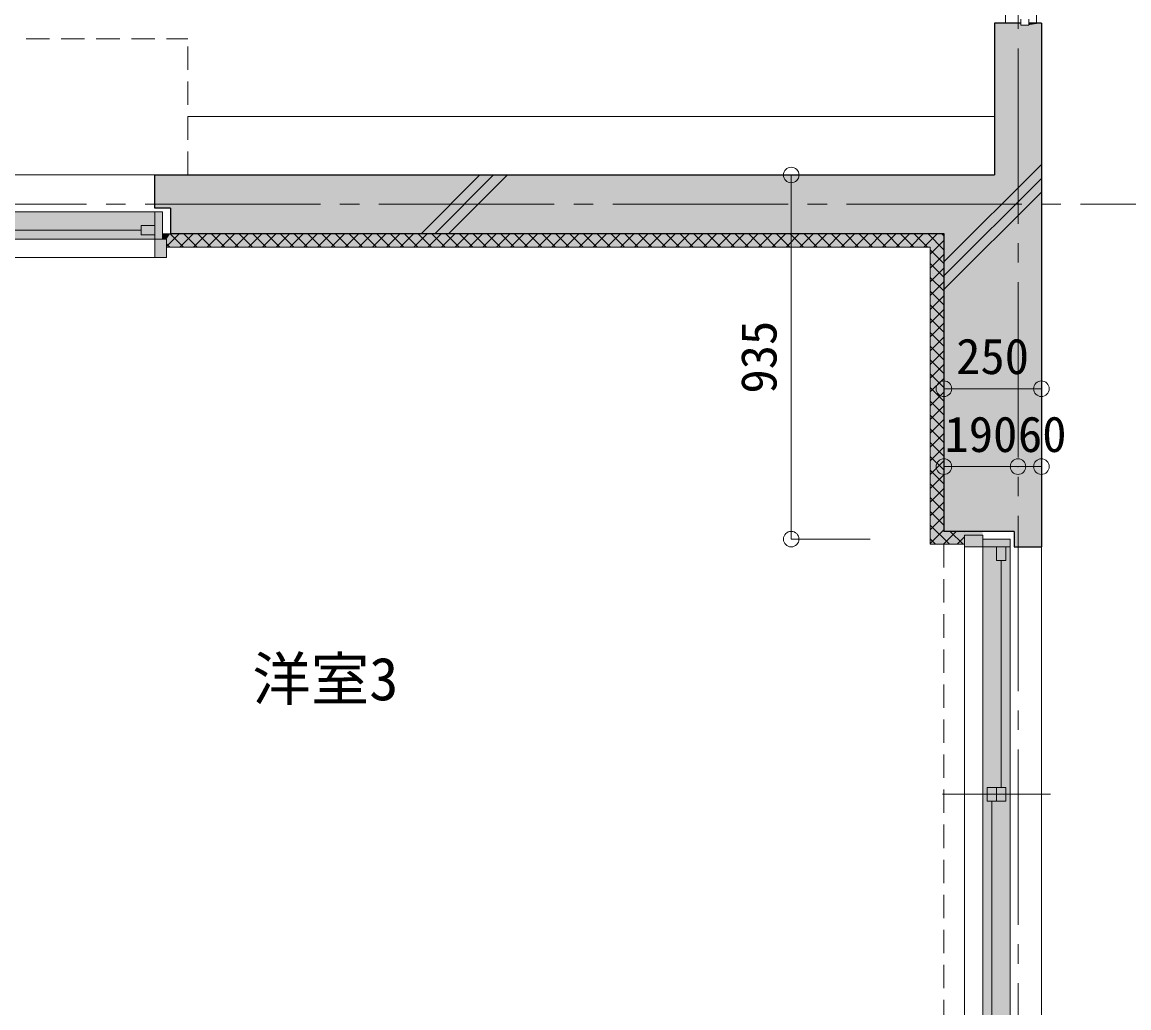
# Model space of a CAD drawing. Units: millimetres at full size, sheet at 1:50. Extents: x -9674 to 9699, y -6794 to 6791.
# Drawn here: x 3957 to 6797, y 1524 to 4055 of the extents above; entities that cross this region are included whole.
import ezdxf
from ezdxf.enums import TextEntityAlignment as Align

# ---------------------------------------------------------------- set-up
doc = ezdxf.new("R2010")
doc.units = ezdxf.units.MM
doc.header["$LTSCALE"] = 50
doc.header["$PDMODE"] = 32
doc.header["$PDSIZE"] = 40
doc.linetypes.add('CHAIN2', pattern=[12, 9, -1, 1, -1])
doc.linetypes.add('DASHED1', pattern=[1.8, 1.2, -0.6])
for name, color, linetype, lineweight in [('1-0_芯', 7, 'CHAIN2', 9), ('1-1_躯体', 2, 'Continuous', 25), ('1-3_建具', 3, 'Continuous', 18), ('1-6_ﾊﾞﾙｺﾆｰ・階段', 4, 'Continuous', 9), ('1-8_ハッチ', 4, 'Continuous', 9), ('1-A_文字', 7, 'Continuous', 9), ('1-B_寸法', 7, 'Continuous', 9), ('1-C_梁', 7, 'DASHED1', 9)]:
    doc.layers.add(name, color=color, linetype=linetype, lineweight=lineweight)
for name, color, linetype in [('4-0', 1, 'Continuous'), ('4-1', 2, 'Continuous'), ('4-F', 4, 'Continuous')]:
    doc.layers.add(name, color=color, linetype=linetype)
doc.styles.add('ＭＳ ゴシック', font='')
doc.styles.get('ＭＳ ゴシック').set_extended_font_data('MS Gothic')

msp = doc.modelspace()

# ---------------------------------------------------------------- linework, layer by layer
at = {"layer": '1-0_芯'}
for p, q in [((6512.5, 4587.68), (6512.5, -3842.32)), ((-8327.5, 3587.68), (8282.5, 3587.68))]:
    msp.add_line(p, q, dxfattribs=at)
at = {"layer": '1-1_躯体'}
for p, q in [((6520, 4052.68), (6452.5, 4052.68)), ((6452.5, 4052.68), (6452.5, 3662.68)), ((6572.5, 4052.68), (6540, 4052.68)), ((6572.5, 4052.68), (6572.5, 2707.66)), ((4297.5, 3577.68), (4297.5, 3662.68)), ((4297.5, 3662.68), (6452.5, 3662.68)), ((4337.5, 3577.68), (4297.5, 3577.68)), ((4337.5, 3577.68), (4337.5, 3512.68)), ((6502.5, 2747.66), (6322.5, 2747.66)), ((6502.5, 2747.66), (6502.5, 2707.66)), ((6502.5, 2707.66), (6572.5, 2707.66))]:
    msp.add_line(p, q, dxfattribs=at)
msp.add_lwpolyline([(4337.5, 3512.68), (6322.5, 3512.68), (6322.5, 2747.66)], dxfattribs=at)
at = {"layer": '1-3_建具', "color": 7, "lineweight": 9}
for p, q in [((6480, 4652.68), (6480, 4052.68)), ((6560, 4052.68), (6560, 4652.68)), ((6520, 4062.68), (6520, 4047.68)), ((6540, 4047.68), (6540, 4062.68)), ((6520, 4047.68), (6540, 4047.68)), ((4297.5, 3662.68), (3067.5, 3662.68)), ((3082.5, 3567.68), (4282.5, 3567.68)), ((4317.5, 3567.68), (4282.5, 3567.68)), ((4297.5, 3497.68), (4297.5, 3567.68)), ((4317.5, 3567.68), (4317.5, 3497.68)), ((3082.5, 3497.68), (4282.5, 3497.68)), ((4282.5, 3497.68), (4297.5, 3497.68)), ((4297.5, 3450.68), (3067.5, 3450.68)), ((6492.5, 2727.66), (6422.5, 2727.66)), ((6492.5, 2727.66), (6492.5, 2692.66)), ((6375.5, 1437.66), (6375.5, 2707.66)), ((6422.5, 2707.66), (6492.5, 2707.66)), ((6422.5, 2692.66), (6422.5, 2707.66)), ((6572.5, 1437.66), (6572.5, 2707.66)), ((6422.5, 2692.66), (6422.5, 1452.66)), ((6492.5, 2692.66), (6492.5, 1452.66)), ((6595.98, 2072.66), (6319.02, 2072.66))]:
    msp.add_line(p, q, dxfattribs=at)
at = {"layer": '1-3_建具', "color": 7, "linetype": 'DASHED1', "lineweight": 9}
for p in [(3067.5, 4012.68), (4382.5, 3662.68)]:
    msp.add_line(p, (4382.5, 4012.68), dxfattribs=at)
at = {"layer": '1-3_建具'}
for p, q in [((4262.5, 3508.68), (4262.5, 3532.68)), ((4262.5, 3532.68), (4297.5, 3532.68)), ((4262.5, 3508.68), (4262.5, 3532.68)), ((4262.5, 3532.68), (4297.5, 3532.68)), ((3700, 3520.68), (4262.5, 3520.68)), ((4262.5, 3508.68), (4297.5, 3508.68)), ((4262.5, 3508.68), (4297.5, 3508.68)), ((4327.5, 3497.68), (4297.5, 3497.68)), ((4297.5, 3450.68), (4297.5, 3497.68)), ((4327.5, 3450.68), (4327.5, 3497.68)), ((4327.5, 3450.68), (4297.5, 3450.68)), ((4327.5, 3450.68), (4327.5, 3451.72)), ((6375.5, 2737.66), (6376.53, 2737.66)), ((6375.5, 2737.66), (6422.5, 2737.66)), ((6422.5, 2737.66), (6422.5, 2707.66)), ((6457.5, 2672.66), (6457.5, 2707.66)), ((6481.5, 2672.66), (6481.5, 2707.66)), ((6481.5, 2672.66), (6457.5, 2672.66)), ((6469.5, 2090.16), (6469.5, 2672.66)), ((6433.5, 2090.16), (6433.5, 2055.16)), ((6433.5, 2090.16), (6481.5, 2090.16)), ((6457.5, 2090.16), (6457.5, 2055.16)), ((6481.5, 2090.16), (6481.5, 2055.16)), ((6433.5, 2055.16), (6481.5, 2055.16)), ((6445.5, 2055.16), (6445.5, 1472.66))]:
    msp.add_line(p, q, dxfattribs=at)
msp.add_lwpolyline([(6375.5, 2737.66), (6375.5, 2707.66), (6422.5, 2707.66)], dxfattribs=at)
at = {"layer": '1-6_ﾊﾞﾙｺﾆｰ・階段', "color": 7}
msp.add_line((4382.5, 3812.68), (6452.5, 3812.68), dxfattribs=at)
at = {"layer": '1-8_ハッチ'}
for p, q in [((6322.5, 3439.43), (6572.5, 3689.43)), ((4981.54, 3512.68), (5131.54, 3662.68)), ((5016.9, 3512.68), (5166.9, 3662.68)), ((5052.25, 3512.68), (5202.25, 3662.68)), ((6322.5, 3404.07), (6572.5, 3654.07)), ((6322.5, 3368.72), (6572.5, 3618.72)), ((4327.5, 3478.97), (4361.21, 3512.68)), ((4336.2, 3512.68), (4371.2, 3477.68)), ((4361.57, 3477.68), (4396.57, 3512.68)), ((4371.56, 3512.68), (4406.56, 3477.68)), ((4396.92, 3477.68), (4431.92, 3512.68)), ((4406.91, 3512.68), (4441.91, 3477.68)), ((4432.28, 3477.68), (4467.28, 3512.68)), ((4442.27, 3512.68), (4477.27, 3477.68)), ((4467.63, 3477.68), (4502.63, 3512.68)), ((4477.62, 3512.68), (4512.62, 3477.68)), ((4502.99, 3477.68), (4537.99, 3512.68)), ((4512.98, 3512.68), (4547.98, 3477.68)), ((4538.34, 3477.68), (4573.34, 3512.68)), ((4548.33, 3512.68), (4583.33, 3477.68)), ((4573.7, 3477.68), (4608.7, 3512.68)), ((4583.69, 3512.68), (4618.69, 3477.68)), ((4609.06, 3477.68), (4644.06, 3512.68)), ((4619.04, 3512.68), (4654.04, 3477.68)), ((4644.41, 3477.68), (4679.41, 3512.68)), ((4654.4, 3512.68), (4689.4, 3477.68)), ((4679.77, 3477.68), (4714.77, 3512.68)), ((4689.75, 3512.68), (4724.75, 3477.68)), ((4715.12, 3477.68), (4750.12, 3512.68)), ((4725.11, 3512.68), (4760.11, 3477.68)), ((4750.48, 3477.68), (4785.48, 3512.68)), ((4760.46, 3512.68), (4795.46, 3477.68)), ((4785.83, 3477.68), (4820.83, 3512.68)), ((4795.82, 3512.68), (4830.82, 3477.68)), ((4821.19, 3477.68), (4856.19, 3512.68)), ((4831.18, 3512.68), (4866.18, 3477.68)), ((4856.54, 3477.68), (4891.54, 3512.68)), ((4866.53, 3512.68), (4901.53, 3477.68)), ((4891.9, 3477.68), (4926.9, 3512.68)), ((4901.89, 3512.68), (4936.89, 3477.68)), ((4927.25, 3477.68), (4962.25, 3512.68)), ((4937.24, 3512.68), (4972.24, 3477.68)), ((4962.61, 3477.68), (4997.61, 3512.68)), ((4972.6, 3512.68), (5007.6, 3477.68)), ((4997.96, 3477.68), (5032.96, 3512.68)), ((5007.95, 3512.68), (5042.95, 3477.68)), ((5033.32, 3477.68), (5068.32, 3512.68)), ((5043.31, 3512.68), (5078.31, 3477.68)), ((5068.67, 3477.68), (5103.67, 3512.68)), ((5078.66, 3512.68), (5113.66, 3477.68)), ((5104.03, 3477.68), (5139.03, 3512.68)), ((5114.02, 3512.68), (5149.02, 3477.68)), ((5139.39, 3477.68), (5174.39, 3512.68)), ((5149.37, 3512.68), (5184.37, 3477.68)), ((5174.74, 3477.68), (5209.74, 3512.68)), ((5184.73, 3512.68), (5219.73, 3477.68)), ((5210.1, 3477.68), (5245.1, 3512.68)), ((5220.08, 3512.68), (5255.08, 3477.68)), ((5245.45, 3477.68), (5280.45, 3512.68)), ((5255.44, 3512.68), (5290.44, 3477.68)), ((5280.81, 3477.68), (5315.81, 3512.68)), ((5290.79, 3512.68), (5325.79, 3477.68)), ((5316.16, 3477.68), (5351.16, 3512.68)), ((5326.15, 3512.68), (5361.15, 3477.68)), ((5351.52, 3477.68), (5386.52, 3512.68)), ((5361.51, 3512.68), (5396.51, 3477.68)), ((5386.87, 3477.68), (5421.87, 3512.68)), ((5396.86, 3512.68), (5431.86, 3477.68)), ((5422.23, 3477.68), (5457.23, 3512.68)), ((5432.22, 3512.68), (5467.22, 3477.68)), ((5457.58, 3477.68), (5492.58, 3512.68)), ((5467.57, 3512.68), (5502.57, 3477.68)), ((5492.94, 3477.68), (5527.94, 3512.68)), ((5502.93, 3512.68), (5537.93, 3477.68)), ((5528.29, 3477.68), (5563.29, 3512.68)), ((5538.28, 3512.68), (5573.28, 3477.68)), ((5563.65, 3477.68), (5598.65, 3512.68)), ((5573.64, 3512.68), (5608.64, 3477.68)), ((5599, 3477.68), (5634, 3512.68)), ((5608.99, 3512.68), (5643.99, 3477.68)), ((5634.36, 3477.68), (5669.36, 3512.68)), ((5644.35, 3512.68), (5679.35, 3477.68)), ((5669.72, 3477.68), (5704.72, 3512.68)), ((5679.7, 3512.68), (5714.7, 3477.68)), ((5705.07, 3477.68), (5740.07, 3512.68)), ((5715.06, 3512.68), (5750.06, 3477.68)), ((5740.43, 3477.68), (5775.43, 3512.68)), ((5750.41, 3512.68), (5785.41, 3477.68)), ((5775.78, 3477.68), (5810.78, 3512.68)), ((5785.77, 3512.68), (5820.77, 3477.68)), ((5811.14, 3477.68), (5846.14, 3512.68)), ((5821.13, 3512.68), (5856.13, 3477.68)), ((5846.49, 3477.68), (5881.49, 3512.68)), ((5856.48, 3512.68), (5891.48, 3477.68)), ((5881.85, 3477.68), (5916.85, 3512.68)), ((5891.84, 3512.68), (5926.84, 3477.68)), ((5917.2, 3477.68), (5952.2, 3512.68)), ((5927.19, 3512.68), (5962.19, 3477.68)), ((5952.56, 3477.68), (5987.56, 3512.68)), ((5962.55, 3512.68), (5997.55, 3477.68)), ((5987.91, 3477.68), (6022.91, 3512.68)), ((5997.9, 3512.68), (6032.9, 3477.68)), ((6023.27, 3477.68), (6058.27, 3512.68)), ((6033.26, 3512.68), (6068.26, 3477.68)), ((6058.62, 3477.68), (6093.62, 3512.68)), ((6068.61, 3512.68), (6103.61, 3477.68)), ((6093.98, 3477.68), (6128.98, 3512.68)), ((6103.97, 3512.68), (6138.97, 3477.68)), ((6129.33, 3477.68), (6164.33, 3512.68)), ((6139.32, 3512.68), (6174.32, 3477.68)), ((6164.69, 3477.68), (6199.69, 3512.68)), ((6174.68, 3512.68), (6209.68, 3477.68)), ((6200.05, 3477.68), (6235.05, 3512.68)), ((6210.03, 3512.68), (6245.03, 3477.68)), ((6235.4, 3477.68), (6270.4, 3512.68)), ((6245.39, 3512.68), (6280.39, 3477.68)), ((6270.76, 3477.68), (6305.76, 3512.68)), ((6280.74, 3512.68), (6322.5, 3470.93)), ((6287.5, 3459.07), (6322.5, 3494.07)), ((6316.1, 3512.68), (6322.5, 3506.28)), ((4327.5, 3486.03), (4335.85, 3477.68)), ((4327.5, 3477.68), (6287.5, 3477.68)), ((6287.5, 3477.68), (6287.5, 2714.66)), ((6287.5, 3470.57), (6322.5, 3435.57)), ((6287.5, 3423.72), (6322.5, 3458.72)), ((6287.5, 3435.22), (6322.5, 3400.22)), ((6287.5, 3388.36), (6322.5, 3423.36)), ((6287.5, 3399.86), (6322.5, 3364.86)), ((6287.5, 3353.01), (6322.5, 3388.01)), ((6287.5, 3364.51), (6322.5, 3329.51)), ((6287.5, 3317.65), (6322.5, 3352.65)), ((6287.5, 3329.15), (6322.5, 3294.15)), ((6287.5, 3282.3), (6322.5, 3317.3)), ((6287.5, 3293.8), (6322.5, 3258.8)), ((6287.5, 3246.94), (6322.5, 3281.94)), ((6287.5, 3258.44), (6322.5, 3223.44)), ((6287.5, 3211.59), (6322.5, 3246.59)), ((6287.5, 3223.09), (6322.5, 3188.09)), ((6287.5, 3176.23), (6322.5, 3211.23)), ((6287.5, 3187.73), (6322.5, 3152.73)), ((6287.5, 3140.87), (6322.5, 3175.87)), ((6287.5, 3152.38), (6322.5, 3117.38)), ((6287.5, 3105.52), (6322.5, 3140.52)), ((6287.5, 3117.02), (6322.5, 3082.02)), ((6287.5, 3070.16), (6322.5, 3105.16)), ((6287.5, 3081.66), (6322.5, 3046.66)), ((6287.5, 3034.81), (6322.5, 3069.81)), ((6287.5, 3046.31), (6322.5, 3011.31)), ((6287.5, 2999.45), (6322.5, 3034.45)), ((6287.5, 3010.95), (6322.5, 2975.95)), ((6287.5, 2964.1), (6322.5, 2999.1)), ((6287.5, 2975.6), (6322.5, 2940.6)), ((6287.5, 2928.74), (6322.5, 2963.74)), ((6287.5, 2940.24), (6322.5, 2905.24)), ((6287.5, 2893.39), (6322.5, 2928.39)), ((6287.5, 2904.89), (6322.5, 2869.89)), ((6287.5, 2858.03), (6322.5, 2893.03)), ((6287.5, 2869.53), (6322.5, 2834.53)), ((6287.5, 2822.68), (6322.5, 2857.68)), ((6287.5, 2834.18), (6322.5, 2799.18)), ((6287.5, 2787.32), (6322.5, 2822.32)), ((6287.5, 2798.82), (6322.5, 2763.82)), ((6287.5, 2751.97), (6322.5, 2786.97)), ((6287.5, 2763.47), (6336.3, 2714.66)), ((6287.5, 2716.61), (6322.5, 2751.61)), ((6287.5, 2728.11), (6300.95, 2714.66)), ((6320.91, 2714.66), (6353.91, 2747.66)), ((6338.66, 2747.66), (6371.66, 2714.66)), ((6356.26, 2714.66), (6375.5, 2733.9)), ((6374.02, 2747.66), (6375.5, 2746.18)), ((6375.5, 2714.66), (6287.5, 2714.66))]:
    msp.add_line(p, q, dxfattribs=at)
at = {"layer": '1-B_寸法'}
for p, q in [((5930.52, 2727.68), (5930.52, 3662.68)), ((6322.5, 3113.9), (6572.5, 3113.9)), ((6512.5, 2913.9), (6322.5, 2913.9)), ((6572.5, 2913.9), (6512.5, 2913.9)), ((5930.52, 2727.68), (6133.28, 2727.68))]:
    msp.add_line(p, q, dxfattribs=at)
at = {"layer": '1-B_寸法', "color": 3}
for p in [(5930.52, 3662.68), (6322.5, 3113.9), (6572.5, 3113.9), (6322.5, 2913.9), (6512.5, 2913.9), (6572.5, 2913.9), (5930.52, 2727.68)]:
    msp.add_point(p, dxfattribs=at)
at = {"layer": '1-C_梁'}
msp.add_line((6322.5, 2714.66), (6322.5, 1428.68), dxfattribs=at)
at = {"layer": '4-0'}
for points in [[(6520, 4052.68), (6452.5, 4052.68), (6452.5, 3662.68)], [(6452.5, 3662.68), (6502.5, 2747.66), (6572.5, 4052.68)], [(6452.5, 3662.68), (6572.5, 4052.68), (6540, 4047.68)], [(6452.5, 3662.68), (6520, 4047.68), (6520, 4052.68)], [(6452.5, 3662.68), (6540, 4047.68), (6520, 4047.68)], [(6502.5, 2747.66), (6572.5, 2707.66), (6572.5, 4052.68)], [(6572.5, 4052.68), (6540, 4052.68), (6540, 4047.68)], [(4297.5, 3662.68), (4297.5, 3577.68), (4337.5, 3577.68)], [(4337.5, 3577.68), (6452.5, 3662.68), (4297.5, 3662.68)], [(4337.5, 3577.68), (6322.5, 3512.68), (6452.5, 3662.68)], [(6452.5, 3662.68), (6322.5, 3512.68), (6502.5, 2747.66)], [(4337.5, 3577.68), (4337.5, 3512.68), (6322.5, 3512.68)], [(6322.5, 3512.68), (6322.5, 2747.66), (6502.5, 2747.66)], [(6502.5, 2747.66), (6502.5, 2707.66), (6572.5, 2707.66)]]:
    msp.add_solid(points, dxfattribs=at)
at = {"layer": '4-1'}
for points in [[(3047.5, 3567.68), (3047.5, 3497.68), (4317.5, 3567.68), (4317.5, 3497.68)], [(6422.5, 1417.66), (6492.5, 1417.66), (6422.5, 2727.66), (6492.5, 2727.66)]]:
    msp.add_solid(points, dxfattribs=at)
at = {"layer": '4-F'}
for points in [[(4327.5, 3497.68), (4297.5, 3497.68), (4297.5, 3450.68)], [(4327.5, 3497.68), (4297.5, 3450.68), (4327.5, 3450.68)], [(4337.5, 3512.68), (4317.43, 3512.75), (4317.5, 3497.68)], [(4327.5, 3497.68), (4337.5, 3512.68), (4317.5, 3497.68)], [(4337.5, 3512.68), (4327.5, 3497.68), (6322.5, 3512.68), (6287.5, 3477.68)], [(4327.5, 3497.68), (4327.5, 3477.68), (6287.5, 3477.68)], [(6322.5, 3512.68), (6287.5, 3477.68), (6287.5, 2714.66)], [(6322.5, 2747.66), (6322.5, 3512.68), (6287.5, 2714.66)], [(6322.5, 2747.66), (6287.5, 2714.66), (6375.5, 2714.66)], [(6375.5, 2714.66), (6422.02, 2747.97), (6322.5, 2747.66)], [(6375.5, 2707.66), (6422.5, 2707.66), (6422.02, 2747.97)], [(6375.5, 2714.66), (6375.5, 2707.66), (6422.02, 2747.97)]]:
    msp.add_solid(points, dxfattribs=at)

# ---------------------------------------------------------------- texts
at = {"layer": '1-A_文字', "style": 'ＭＳ ゴシック'}
msp.add_text('洋室3', height=110, dxfattribs=at).set_placement((4547.72, 2280.89), align=Align.BOTTOM_LEFT)
at = {"layer": '1-B_寸法', "style": 'ＭＳ ゴシック'}
msp.add_text('935', height=91.64, rotation=90, dxfattribs=at).set_placement((5920.52, 3101.43), align=Align.BOTTOM_LEFT)
for s, p in [('250', (6353.75, 3123.9)), ('190', (6323.75, 2923.9)), ('60', (6512.31, 2923.9))]:
    msp.add_text(s, height=91.64, dxfattribs=at).set_placement(p, align=Align.BOTTOM_LEFT)

doc.saveas('drawing.dxf')
